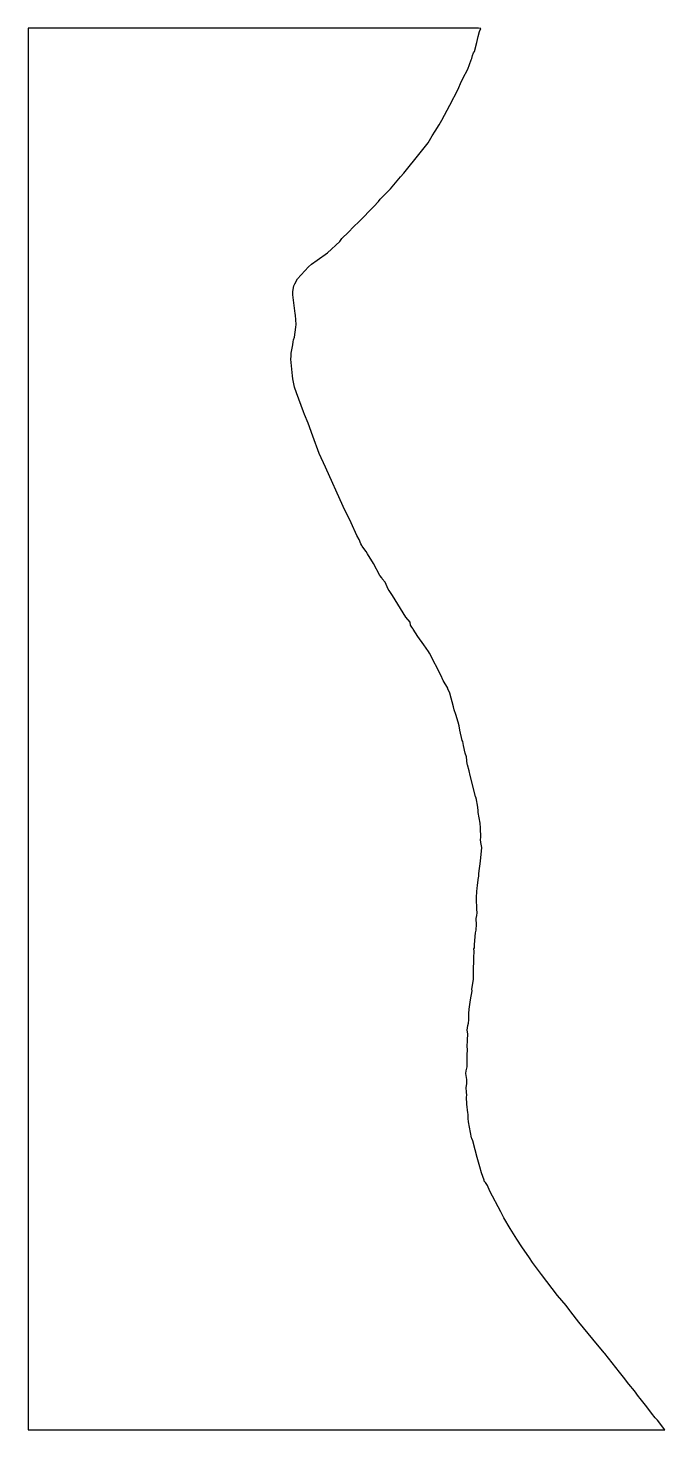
# Model space of a CAD drawing. Extents: x -56 to 21, y -77 to 92.
import ezdxf

# ---------------------------------------------------------------- set-up
doc = ezdxf.new("R2010")
doc.units = 0
doc.layers.add('49_147000', color=7, linetype='CONTINUOUS')

msp = doc.modelspace()

# ---------------------------------------------------------------- linework, layer by layer
at = {"layer": '49_147000', "color": 5}
msp.add_lwpolyline([(-56.17, 92.07301), (-56.17, -77.05801), (-27.7, -77.036), (20.663, -77.036), (19.744, -75.871), (19.497, -75.58401), (19.048, -75.01501), (18.497, -74.271), (17.678, -73.249), (17.481, -73.024), (16.972, -72.329), (16.318, -71.52901), (15.656, -70.68301), (15.499, -70.493), (15.193, -70.07201), (13.409, -67.848), (13.311, -67.741), (13.16, -67.538), (12.938, -67.265), (11.981, -66.093), (10.276, -64.038), (9.328, -62.791), (9.203, -62.652), (8.728, -62.055), (7.701, -60.815), (5.761, -58.306), (5.168, -57.499), (4.681, -56.854), (4.304, -56.293), (3.387, -54.972), (2.804, -54.039), (2.194, -53.088), (1.998, -52.763), (1.243, -51.448), (0.857, -50.749), (-0.444, -48.232), (-0.757, -47.542), (-0.997, -47.186), (-1.143, -47.04), (-1.158, -46.915), (-1.452, -46.011), (-1.65, -45.288), (-1.983, -44.194), (-2.213, -43.265), (-2.528, -42.155), (-2.653, -41.877), (-2.669, -41.795), (-3.025, -39.886), (-3.089, -39.469), (-3.073, -38.956), (-3.112, -38.775), (-3.223, -37.757), (-3.263, -36.911), (-3.247, -36.673), (-3.29, -36.304), (-3.335, -35.716), (-3.246, -35.277), (-3.232, -34.765), (-3.34, -34.028), (-3.306, -33.741), (-3.196, -33.221), (-3.18, -31.745), (-3.154, -31.213), (-3.213, -30.688), (-3.14, -30.151), (-3.15, -29.915), (-3.121, -29.385), (-3.106, -29.267), (-3.18, -28.829), (-3.099, -28.257), (-3.039, -27.964), (-2.979, -27.572), (-2.991, -27.42), (-3.01, -26.791), (-2.95, -26.278), (-2.835, -25.418), (-2.782, -25.14), (-2.612, -24.075), (-2.629, -23.874), (-2.586, -23.674), (-2.442, -22.642), (-2.415, -21.83), (-2.408, -20.066), (-2.37, -19.27), (-2.377, -19.004), (-2.314, -18.879), (-2.317, -18.495), (-2.174, -17.051), (-2.115, -16.728), (-2.083, -16.009), (-2.127, -15.409), (-2.122, -15.319), (-2.032, -14.984), (-1.983, -14.668), (-2.049, -14.222), (-2.071, -12.925), (-2.067, -12.707), (-1.987, -11.61), (-1.968, -11.446), (-1.969, -11.365), (-1.818, -10.348), (-1.801, -10.274), (-1.799, -9.901), (-1.569, -8.41), (-1.426, -6.779), (-1.538, -6.165), (-1.57, -5.801), (-1.55, -5.578), (-1.571, -4.406), (-1.645, -3.833), (-1.865, -2.547), (-1.859, -2.259), (-1.947, -1.681), (-2.08, -1.034), (-2.09, -0.928), (-2.108, -0.89), (-2.119, -0.831), (-2.18, -0.635), (-2.823, 1.907), (-2.947, 2.482), (-3.171, 3.191), (-3.19, 3.286), (-3.293, 4.184), (-3.443, 4.6), (-3.658, 5.529), (-3.73, 6.006), (-3.785, 6.133), (-4.079, 7.389), (-4.166, 7.895), (-4.276, 8.34), (-4.546, 9.273), (-4.779, 9.85), (-4.843, 10.223), (-5.305, 11.845), (-5.512, 12.384), (-5.529, 12.463), (-6.097, 13.381), (-6.12, 13.469), (-6.341, 13.932), (-7.746, 16.678), (-7.851, 16.897), (-8.433, 17.693), (-9.141, 18.705), (-9.722, 19.568), (-9.766, 19.649), (-9.888, 19.824), (-10.019, 20.051), (-10.09, 20.415), (-10.601, 21.012), (-12.191, 23.62), (-12.587, 24.225), (-12.726, 24.392), (-13.103, 25.26), (-13.45, 25.646), (-13.511, 25.767), (-13.746, 26.065), (-14.515, 27.508), (-15.232, 28.67), (-15.392, 28.948), (-15.676, 29.306), (-15.862, 29.588), (-15.884, 29.662), (-16.019, 29.869), (-16.243, 30.412), (-16.498, 30.863), (-17.209, 32.421), (-18.148, 34.376), (-20.301, 39.11), (-21.038, 40.787), (-21.81, 42.851), (-22.362, 44.426), (-22.825, 45.499), (-22.946, 45.798), (-23.783, 48.093), (-24.016, 48.786), (-24.246, 49.782), (-24.276, 50.159), (-24.467, 52.16), (-24.428, 52.502), (-24.433, 52.892), (-24.223, 53.887), (-24.198, 54.248), (-24.157, 54.491), (-24.043, 54.797), (-23.853, 56.001), (-23.821, 56.33), (-23.906, 57.458), (-23.954, 57.658), (-24.226, 59.925), (-24.216, 60.333), (-24.126, 61.001), (-23.993, 61.254), (-23.667, 61.859), (-22.341, 63.286), (-21.974, 63.639), (-21.288, 64.105), (-20.045, 64.99001), (-18.556, 66.346), (-18.304, 66.71201), (-17.493, 67.50201), (-16.927, 68.14101), (-16.233, 68.789), (-14.456, 70.59), (-13.908, 71.195), (-13.693, 71.46201), (-12.459, 72.69601), (-11.255, 74.146), (-10.831, 74.62), (-8.853, 77.05), (-7.903, 78.25201), (-7.409, 79.094), (-7.038, 79.65701), (-6.565, 80.441), (-6.249, 81.007), (-5.274, 82.81001), (-4.298, 84.72701), (-3.91, 85.617), (-3.426, 86.539), (-3.403, 86.621), (-3.131, 87.163), (-2.701, 88.27901), (-2.629, 88.429), (-2.534, 88.79501), (-2.42, 89.12901), (-2.328, 89.302), (-2.028, 90.357), (-1.851, 91.08601), (-1.69, 91.679), (-1.565, 92.07301), (-1.813, 92.11501), (-56.17, 92.11501), (-56.17, 92.07301)], dxfattribs=at)

doc.saveas('drawing.dxf')
